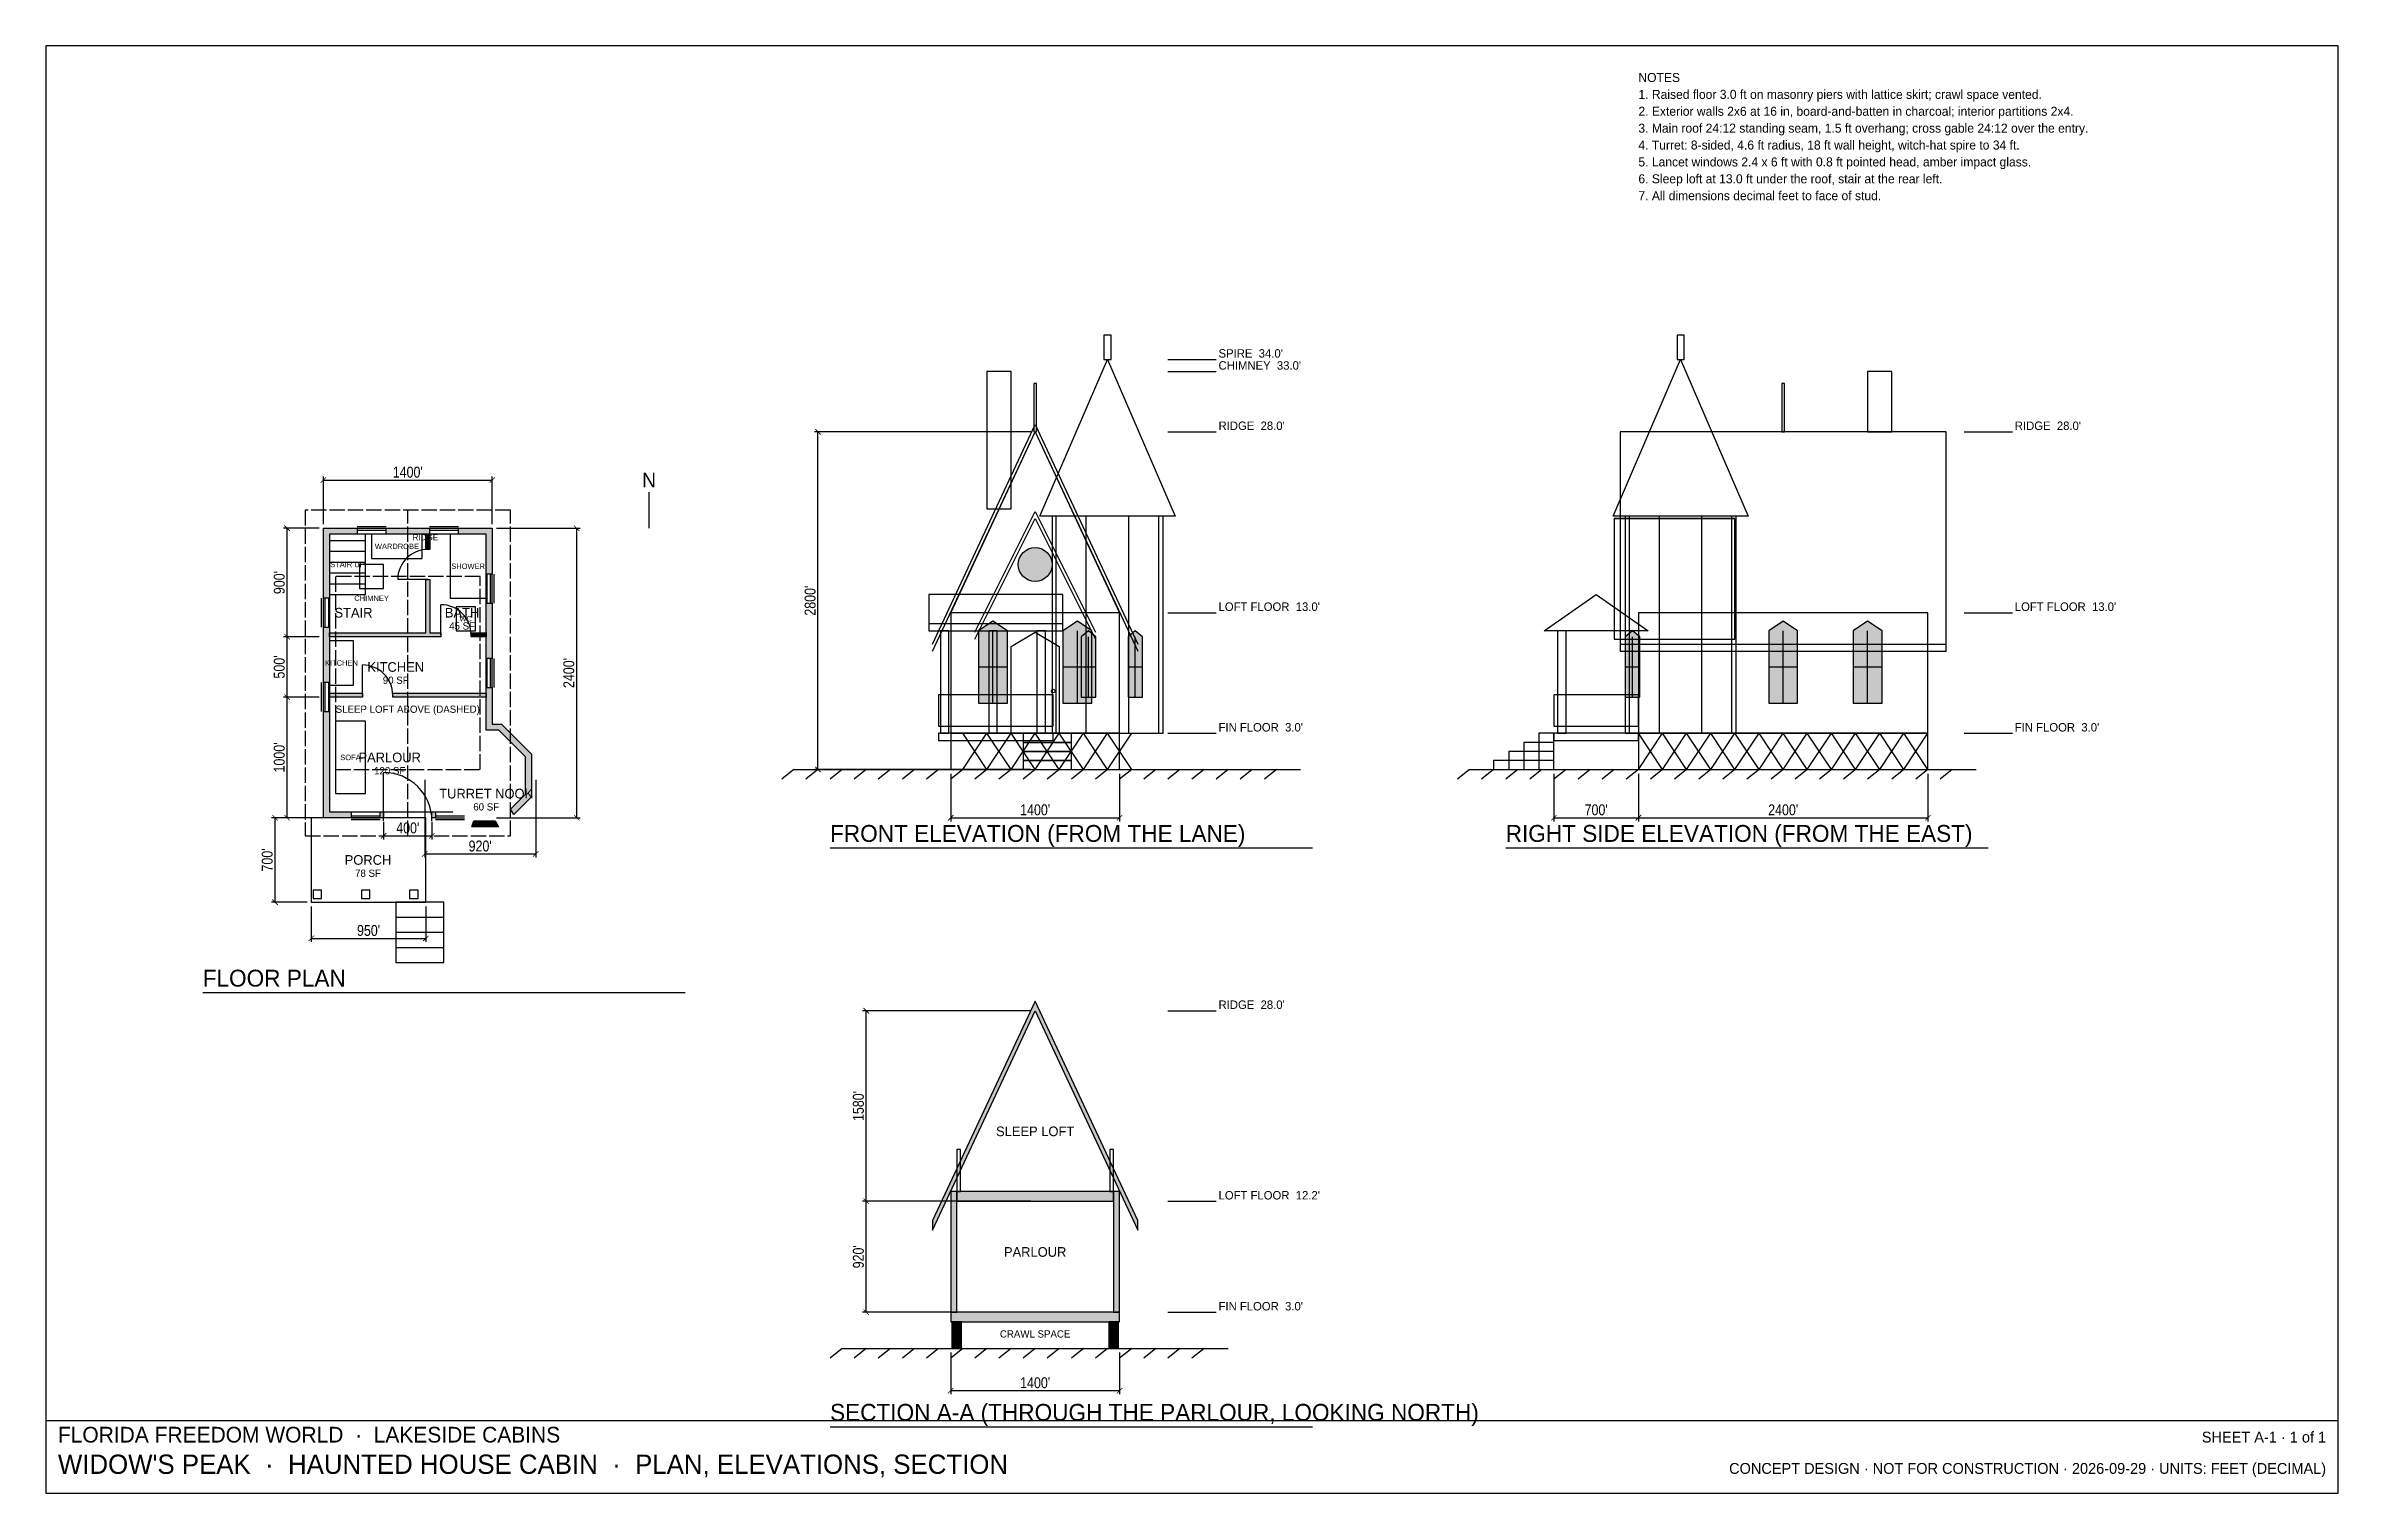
# Model space of a CAD drawing. Header units: feet. Extents: x 0 to 190, y 0 to 120.
import ezdxf
from ezdxf.enums import TextEntityAlignment as Align

# ---------------------------------------------------------------- set-up
doc = ezdxf.new("R2010")
doc.units = ezdxf.units.FT
doc.linetypes.add('DASHED', pattern=[1.524, 1.27, -0.254])
for name, color, linetype in [('A-ANNO-DIMS', 1, 'Continuous'), ('A-DECK', 32, 'Continuous'), ('A-DOOR', 3, 'Continuous'), ('A-ELEV', 7, 'Continuous'), ('A-ELEV-HIDN', 8, 'Continuous'), ('A-FLOR-ANNO', 7, 'Continuous'), ('A-FURN', 9, 'Continuous'), ('A-GLAZ', 4, 'Continuous'), ('A-GLAZ-PATT', 151, 'Continuous'), ('A-GRND', 8, 'Continuous'), ('A-LEVL', 1, 'Continuous'), ('A-ROOF', 5, 'Continuous'), ('A-SECT-PATT', 8, 'Continuous'), ('A-WALL', 7, 'Continuous'), ('A-WALL-PATT', 8, 'Continuous'), ('G-ANNO-TEXT', 7, 'Continuous'), ('G-TITLE', 7, 'Continuous')]:
    doc.layers.add(name, color=color, linetype=linetype)
doc.styles.add('OpenSansCondensed-Light', font='OpenSansCondensed-Light.ttf')
doc.dimstyles.new('EZDXF', dxfattribs={"dimtxt": 0.25, "dimasz": 0.175, "dimexe": 0.375, "dimexo": 0.125, "dimgap": 0.1, "dimtad": 1, "dimlfac": 100, "dimzin": 12, "dimdsep": 46, "dimtxsty": 'OpenSansCondensed-Light', "dimblk": 'ARCHTICK', "dimcen": 2.5, "dimazin": 3, "dimtfac": 0.5, "dimtmove": 2, "dimatfit": 3})

# ---------------------------------------------------------------- blocks, each defined once
blk = doc.blocks.new('_ARCHTICK')
at = {"color": 0, "linetype": 'BYBLOCK', "const_width": 0.15}
blk.add_lwpolyline([(-0.5, -0.5), (0.5, 0.5)], dxfattribs=at)

msp = doc.modelspace()

# ---------------------------------------------------------------- hatches: boundary and pattern name
at = {"layer": 'A-GLAZ-PATT'}
for points in [[(83.4, 77), (83.3933, 76.8628), (83.3731, 76.7269), (83.3397, 76.5936), (83.2934, 76.4642), (83.2347, 76.34), (83.1641, 76.2222), (83.0822, 76.1118), (82.9899, 76.0101), (82.8882, 75.9178), (82.7778, 75.8359), (82.66, 75.7653), (82.5358, 75.7066), (82.4064, 75.6603), (82.2731, 75.6269), (82.1372, 75.6067), (82, 75.6), (81.8628, 75.6067), (81.7269, 75.6269), (81.5936, 75.6603), (81.4642, 75.7066), (81.34, 75.7653), (81.2222, 75.8359), (81.1118, 75.9178), (81.0101, 76.0101), (80.9178, 76.1118), (80.8359, 76.2222), (80.7653, 76.34), (80.7066, 76.4642), (80.6603, 76.5936), (80.6269, 76.7269), (80.6067, 76.8628), (80.6, 77), (80.6067, 77.1372), (80.6269, 77.2731), (80.6603, 77.4064), (80.7066, 77.5358), (80.7653, 77.66), (80.8359, 77.7778), (80.9178, 77.8882), (81.0101, 77.9899), (81.1118, 78.0822), (81.2222, 78.1641), (81.34, 78.2347), (81.4642, 78.2934), (81.5936, 78.3397), (81.7269, 78.3731), (81.8628, 78.3933), (82, 78.4), (82.1372, 78.3933), (82.2731, 78.3731), (82.4064, 78.3397), (82.5358, 78.2934), (82.66, 78.2347), (82.7778, 78.1641), (82.8882, 78.0822), (82.9899, 77.9899), (83.0822, 77.8882), (83.1641, 77.7778), (83.2347, 77.66), (83.2934, 77.5358), (83.3397, 77.4064), (83.3731, 77.2731), (83.3933, 77.1372), (83.4, 77)], [(77.3, 65.5), (79.7, 65.5), (79.7, 71.5), (78.5, 72.3), (77.3, 71.5), (77.3, 65.5)], [(84.3, 65.5), (86.7, 65.5), (86.7, 71.5), (85.5, 72.3), (84.3, 71.5), (84.3, 65.5)], [(142.8, 65.5), (145.2, 65.5), (145.2, 71.5), (144, 72.3), (142.8, 71.5), (142.8, 65.5)], [(149.8, 65.5), (152.2, 65.5), (152.2, 71.5), (151, 72.3), (149.8, 71.5), (149.8, 65.5)], [(85.8267, 66), (87.0267, 66), (87.0267, 71), (86.4267, 71.5), (85.8267, 71), (85.8267, 66)], [(89.7, 66), (90.9, 66), (90.9, 71), (90.3, 71.5), (89.7, 71), (89.7, 66)], [(130.9163, 66), (132.1163, 66), (132.1163, 71), (131.5163, 71.5), (130.9163, 71), (130.9163, 66)]]:
    msp.add_hatch(color=151, dxfattribs=at).paths.add_polyline_path(points)
at = {"layer": 'A-SECT-PATT'}
for points in [[(73.5, 21.8), (82, 40), (90.5, 21.8), (90.5, 22.6), (82, 40.8), (73.5, 22.6), (73.5, 21.8)], [(75.5, 15), (75.5, 25), (75, 25), (75, 15), (75.5, 15)], [(88.5, 24.2), (88.5, 25), (75.5, 25), (75.5, 24.2), (88.5, 24.2)], [(89, 15), (89, 25), (88.5, 25), (88.5, 15), (89, 15)], [(89, 14.2), (89, 15), (75, 15), (75, 14.2), (89, 14.2)], [(75.9, 12), (75.9, 14.2), (75.1, 14.2), (75.1, 12), (75.9, 12)], [(88.9, 12), (88.9, 14.2), (88.1, 14.2), (88.1, 12), (88.9, 12)]]:
    msp.add_hatch(color=8, dxfattribs=at).paths.add_polyline_path(points)
at = {"layer": 'A-WALL-PATT'}
for points in [[(40.2498, 57.7397), (38.7855, 56.2753), (38.5267, 56.7236), (39.7498, 57.9468), (39.7498, 61.0532), (37.5532, 63.2498), (36.5, 63.2498), (36.5, 79.5), (23.5, 79.5), (23.5, 56.5), (33.6969, 56.5), (33.7469, 56.45), (32.3, 56.45), (32.3, 56), (32, 56), (32, 56.45), (28, 56.45), (28, 56), (27.7, 56), (27.7, 56.45), (25.3, 56.45), (25.3, 56), (23, 56), (23, 64.8), (23.45, 64.8), (23.45, 67.2), (23, 67.2), (23, 71.8), (23.45, 71.8), (23.45, 74.2), (23, 74.2), (23, 80), (25.8, 80), (25.8, 79.55), (28.2, 79.55), (28.2, 80), (31.8, 80), (31.8, 79.55), (34.2, 79.55), (34.2, 80), (37, 80), (37, 76.2), (36.55, 76.2), (36.55, 73.8), (37, 73.8), (37, 69.2), (36.55, 69.2), (36.55, 66.8), (37, 66.8), (37, 63.7498), (37.7603, 63.7498), (40.2498, 61.2603), (40.2498, 57.7397)], [(31.5, 79.5), (31.83, 79.5), (31.83, 78.25), (31.5, 78.25), (31.5, 79.5)], [(31.83, 71), (31.5, 71), (23.5, 71), (23.5, 71.33), (31.5, 71.33), (31.5, 75.75), (31.83, 75.75), (31.83, 71.33), (32.75, 71.33), (32.75, 71), (31.83, 71)], [(35.25, 71), (35.25, 71.33), (36.5, 71.33), (36.5, 71), (35.25, 71)], [(23.5, 66.33), (26.25, 66.33), (26.25, 66), (23.5, 66), (23.5, 66.33)], [(36.5, 66.33), (36.5, 66), (28.75, 66), (28.75, 66.33), (36.5, 66.33)], [(35.3045, 55.2502), (35.4865, 55.7502), (37.2412, 55.7502), (37.5299, 55.2502), (35.3045, 55.2502)]]:
    msp.add_hatch(color=8, dxfattribs=at).paths.add_polyline_path(points)

# ---------------------------------------------------------------- linework, layer by layer
at = {"layer": 'A-DECK'}
for p, q in [((29, 47.75), (33, 47.75)), ((29, 46.5), (33, 46.5)), ((29, 45.25), (33, 45.25))]:
    msp.add_line(p, q, dxfattribs=at)
for points in [[(74.15, 63), (74.85, 63), (74.85, 71.5), (74.15, 71.5)], [(78.15, 63), (78.85, 63), (78.85, 71.5), (78.15, 71.5)], [(82.15, 63), (82.85, 63), (82.85, 71.5), (82.15, 71.5)], [(125.3, 63), (126, 63), (126, 71.5), (125.3, 71.5)], [(74, 63.6), (83.5, 63.6), (83.5, 66.2), (74, 66.2)], [(125, 63.6), (132, 63.6), (132, 66.2), (125, 66.2)], [(74, 62.4), (83.5, 62.4), (83.5, 63), (74, 63)], [(81, 62.25), (85, 62.25), (85, 63), (81, 63)], [(123.75, 60), (125, 60), (125, 63), (123.75, 63)], [(125, 62.4), (132, 62.4), (132, 63), (125, 63)], [(81, 61.5), (85, 61.5), (85, 62.25), (81, 62.25)], [(81, 60.75), (85, 60.75), (85, 61.5), (81, 61.5)], [(121.25, 60), (125, 60), (125, 61.5), (121.25, 61.5)], [(122.5, 60), (125, 60), (125, 62.25), (122.5, 62.25)], [(81, 60), (85, 60), (85, 60.75), (81, 60.75)], [(120, 60), (125, 60), (125, 60.75), (120, 60.75)], [(31.5, 49), (31.5, 56), (22, 56), (22, 49)], [(22.15, 49.3), (22.85, 49.3), (22.85, 50), (22.15, 50)], [(26.15, 49.3), (26.85, 49.3), (26.85, 50), (26.15, 50)], [(30.15, 49.3), (30.85, 49.3), (30.85, 50), (30.15, 50)], [(29, 44), (33, 44), (33, 49), (29, 49)]]:
    msp.add_lwpolyline(points, close=True, dxfattribs=at)
at = {"layer": 'A-DOOR'}
for p, q in [((31.665, 75.75), (29.165, 75.75)), ((32.75, 71.165), (32.75, 73.665)), ((26.25, 66.165), (26.25, 68.665)), ((28, 55.75), (28, 59.75))]:
    msp.add_line(p, q, dxfattribs=at)
msp.add_lwpolyline([(80, 63), (80, 70.2), (82, 71.4), (84, 70.2), (84, 63)], close=True, dxfattribs=at)
msp.add_circle((83.5, 66.5), 0.15, dxfattribs=at)
for centre, radius, start, end in [((31.665, 75.75), 2.5, 90, 180), ((32.75, 71.165), 2.5, 0, 90), ((26.25, 66.165), 2.5, 0, 90), ((28, 55.75), 4, 0, 90)]:
    msp.add_arc(centre, radius, start, end, dxfattribs=at)
at = {"layer": 'A-ELEV'}
for p, q in [((83.75, 63), (83.75, 81)), ((86.24, 63), (86.24, 81)), ((89.76, 63), (89.76, 81)), ((92.25, 63), (92.25, 81)), ((131.25, 63), (131.25, 81)), ((133.74, 63), (133.74, 81)), ((137.26, 63), (137.26, 81)), ((139.75, 63), (139.75, 81))]:
    msp.add_line(p, q, dxfattribs=at)
for points in [[(78, 81.6), (80, 81.6), (80, 93), (78, 93)], [(81.9, 88), (82.1, 88), (82.1, 92), (81.9, 92)], [(143.9, 88), (144.1, 88), (144.1, 92), (143.9, 92)], [(151, 88), (153, 88), (153, 93), (151, 93)], [(83.4, 63), (92.6, 63), (92.6, 81), (83.4, 81)], [(130.9, 63), (140.1, 63), (140.1, 81), (130.9, 81)], [(75, 63), (89, 63), (89, 73), (75, 73)], [(132, 63), (156, 63), (156, 73), (132, 73)], [(75, 60), (89, 60), (89, 63), (75, 63)], [(132, 60), (156, 60), (156, 63), (132, 63)], [(75.5, 25), (75.8, 25), (75.8, 28.5), (75.5, 28.5)], [(88.2, 25), (88.5, 25), (88.5, 28.5), (88.2, 28.5)], [(75, 15), (75.5, 15), (75.5, 25), (75, 25)], [(75.5, 24.2), (88.5, 24.2), (88.5, 25), (75.5, 25)], [(88.5, 15), (89, 15), (89, 25), (88.5, 25)], [(75, 14.2), (89, 14.2), (89, 15), (75, 15)], [(75.1, 12), (75.9, 12), (75.9, 14.2), (75.1, 14.2)], [(88.1, 12), (88.9, 12), (88.9, 14.2), (88.1, 14.2)]]:
    msp.add_lwpolyline(points, close=True, dxfattribs=at)
for points in [[(75, 73), (82, 88), (89, 73)], [(78, 72.8), (82, 80.8), (86, 72.8)]]:
    msp.add_lwpolyline(points, dxfattribs=at)
at = {"layer": 'A-ELEV-HIDN'}
for p, q in [((76, 60), (78, 63)), ((78, 60), (76, 63)), ((78, 60), (80, 63)), ((80, 60), (78, 63)), ((80, 60), (82, 63)), ((82, 60), (80, 63)), ((82, 60), (84, 63)), ((84, 60), (82, 63)), ((84, 60), (86, 63)), ((86, 60), (84, 63)), ((86, 60), (88, 63)), ((88, 60), (86, 63)), ((88, 60), (90, 63)), ((90, 60), (88, 63)), ((132, 60), (134, 63)), ((134, 60), (132, 63)), ((134, 60), (136, 63)), ((136, 60), (134, 63)), ((136, 60), (138, 63)), ((138, 60), (136, 63)), ((138, 60), (140, 63)), ((140, 60), (138, 63)), ((140, 60), (142, 63)), ((142, 60), (140, 63)), ((142, 60), (144, 63)), ((144, 60), (142, 63)), ((144, 60), (146, 63)), ((146, 60), (144, 63)), ((146, 60), (148, 63)), ((148, 60), (146, 63)), ((148, 60), (150, 63)), ((150, 60), (148, 63)), ((150, 60), (152, 63)), ((152, 60), (150, 63)), ((152, 60), (154, 63)), ((154, 60), (152, 63)), ((154, 60), (156, 63)), ((156, 60), (154, 63))]:
    msp.add_line(p, q, dxfattribs=at)
at = {"layer": 'A-ELEV-HIDN', "linetype": 'DASHED'}
msp.add_lwpolyline([(24, 60), (36, 60), (36, 76), (24, 76)], close=True, dxfattribs=at)
at = {"layer": 'A-FURN'}
for p, q in [((23.5, 79), (26.5, 79)), ((23.5, 78.1), (26.5, 78.1)), ((23.5, 77.2), (26.5, 77.2)), ((23.5, 76.3), (26.5, 76.3)), ((23.5, 75.4), (26.5, 75.4)), ((23.5, 74.5), (26.5, 74.5))]:
    msp.add_line(p, q, dxfattribs=at)
for points in [[(23.5, 74.5), (26.5, 74.5), (26.5, 79.5), (23.5, 79.5)], [(27, 77.5), (31.2, 77.5), (31.2, 79.5), (27, 79.5)], [(33.5, 74.2), (36.5, 74.2), (36.5, 79.5), (33.5, 79.5)], [(26, 75), (28, 75), (28, 77), (26, 77)], [(34, 71.5), (35.6, 71.5), (35.6, 73.5), (34, 73.5)], [(23.5, 67), (25.5, 67), (25.5, 70.67), (23.5, 70.67)], [(24, 58), (26.5, 58), (26.5, 64), (24, 64)]]:
    msp.add_lwpolyline(points, close=True, dxfattribs=at)
at = {"layer": 'A-GLAZ'}
for p, q in [((25.8, 80.15), (28.2, 80.15)), ((25.8, 80), (28.2, 80)), ((25.8, 79.85), (28.2, 79.85)), ((31.8, 80.15), (34.2, 80.15)), ((31.8, 80), (34.2, 80)), ((31.8, 79.85), (34.2, 79.85)), ((36.85, 73.8), (36.85, 76.2)), ((37, 73.8), (37, 76.2)), ((37.15, 73.8), (37.15, 76.2)), ((22.85, 71.8), (22.85, 74.2)), ((23, 71.8), (23, 74.2)), ((23.15, 71.8), (23.15, 74.2)), ((78.5, 65.5), (78.5, 71.5)), ((85.5, 65.5), (85.5, 71.5)), ((86.4267, 66), (86.4267, 71)), ((90.3, 66), (90.3, 71)), ((131.5163, 66), (131.5163, 71)), ((144, 65.5), (144, 71.5)), ((151, 65.5), (151, 71.5)), ((36.85, 66.8), (36.85, 69.2)), ((37, 66.8), (37, 69.2)), ((37.15, 66.8), (37.15, 69.2)), ((77.3, 68.5), (79.7, 68.5)), ((84.3, 68.5), (86.7, 68.5)), ((85.8267, 68.5), (87.0267, 68.5)), ((89.7, 68.5), (90.9, 68.5)), ((130.9163, 68.5), (132.1163, 68.5)), ((142.8, 68.5), (145.2, 68.5)), ((149.8, 68.5), (152.2, 68.5)), ((22.85, 64.8), (22.85, 67.2)), ((23, 64.8), (23, 67.2)), ((23.15, 64.8), (23.15, 67.2)), ((25.3, 56.15), (27.7, 56.15)), ((25.3, 56), (27.7, 56)), ((25.3, 55.85), (27.7, 55.85)), ((32.3, 56.15), (34.7, 56.15)), ((32.3, 56), (34.7, 56)), ((32.3, 55.85), (34.7, 55.85))]:
    msp.add_line(p, q, dxfattribs=at)
for points in [[(77.3, 65.5), (79.7, 65.5), (79.7, 71.5), (78.5, 72.3), (77.3, 71.5)], [(84.3, 65.5), (86.7, 65.5), (86.7, 71.5), (85.5, 72.3), (84.3, 71.5)], [(142.8, 65.5), (145.2, 65.5), (145.2, 71.5), (144, 72.3), (142.8, 71.5)], [(149.8, 65.5), (152.2, 65.5), (152.2, 71.5), (151, 72.3), (149.8, 71.5)], [(85.8267, 66), (87.0267, 66), (87.0267, 71), (86.4267, 71.5), (85.8267, 71)], [(89.7, 66), (90.9, 66), (90.9, 71), (90.3, 71.5), (89.7, 71)], [(130.9163, 66), (132.1163, 66), (132.1163, 71), (131.5163, 71.5), (130.9163, 71)]]:
    msp.add_lwpolyline(points, close=True, dxfattribs=at)
msp.add_circle((82, 77), 1.4, dxfattribs=at)
at = {"layer": 'A-GRND'}
for p, q in [((62, 60), (61, 59.2)), ((62, 60), (104, 60)), ((64, 60), (63, 59.2)), ((66, 60), (65, 59.2)), ((68, 60), (67, 59.2)), ((70, 60), (69, 59.2)), ((72, 60), (71, 59.2)), ((74, 60), (73, 59.2)), ((76, 60), (75, 59.2)), ((78, 60), (77, 59.2)), ((80, 60), (79, 59.2)), ((82, 60), (81, 59.2)), ((84, 60), (83, 59.2)), ((86, 60), (85, 59.2)), ((88, 60), (87, 59.2)), ((90, 60), (89, 59.2)), ((92, 60), (91, 59.2)), ((94, 60), (93, 59.2)), ((96, 60), (95, 59.2)), ((98, 60), (97, 59.2)), ((100, 60), (99, 59.2)), ((102, 60), (101, 59.2)), ((118, 60), (117, 59.2)), ((118, 60), (160, 60)), ((120, 60), (119, 59.2)), ((122, 60), (121, 59.2)), ((124, 60), (123, 59.2)), ((126, 60), (125, 59.2)), ((128, 60), (127, 59.2)), ((130, 60), (129, 59.2)), ((132, 60), (131, 59.2)), ((134, 60), (133, 59.2)), ((136, 60), (135, 59.2)), ((138, 60), (137, 59.2)), ((140, 60), (139, 59.2)), ((142, 60), (141, 59.2)), ((144, 60), (143, 59.2)), ((146, 60), (145, 59.2)), ((148, 60), (147, 59.2)), ((150, 60), (149, 59.2)), ((152, 60), (151, 59.2)), ((154, 60), (153, 59.2)), ((156, 60), (155, 59.2)), ((158, 60), (157, 59.2)), ((66, 12), (65, 11.2)), ((66, 12), (98, 12)), ((68, 12), (67, 11.2)), ((70, 12), (69, 11.2)), ((72, 12), (71, 11.2)), ((74, 12), (73, 11.2)), ((76, 12), (75, 11.2)), ((78, 12), (77, 11.2)), ((80, 12), (79, 11.2)), ((82, 12), (81, 11.2)), ((84, 12), (83, 11.2)), ((86, 12), (85, 11.2)), ((88, 12), (87, 11.2)), ((90, 12), (89, 11.2)), ((92, 12), (91, 11.2)), ((94, 12), (93, 11.2)), ((96, 12), (95, 11.2))]:
    msp.add_line(p, q, dxfattribs=at)
at = {"layer": 'A-LEVL'}
for p, q in [((93, 94), (97, 94)), ((93, 93), (97, 93)), ((93, 88), (97, 88)), ((159, 88), (163, 88)), ((93, 73), (97, 73)), ((159, 73), (163, 73)), ((93, 63), (97, 63)), ((159, 63), (163, 63)), ((93, 40), (97, 40)), ((93, 24.2), (97, 24.2)), ((93, 15), (97, 15))]:
    msp.add_line(p, q, dxfattribs=at)
at = {"layer": 'A-ROOF', "linetype": 'DASHED'}
msp.add_line((30, 54.5), (30, 81.5), dxfattribs=at)
at = {"layer": 'A-ROOF'}
for p, q in [((130, 80.8), (140, 80.8)), ((73.2, 72.1), (84.3, 72.1)), ((130.5, 70.4), (157.5, 70.4))]:
    msp.add_line(p, q, dxfattribs=at)
for points in [[(87.7, 94), (88.3, 94), (88.3, 96), (87.7, 96)], [(135.2, 94), (135.8, 94), (135.8, 96), (135.2, 96)], [(82.4, 81), (88, 94), (93.6, 81)], [(129.9, 81), (135.5, 94), (141.1, 81)], [(130.5, 69.8), (157.5, 69.8), (157.5, 88), (130.5, 88)], [(130, 70.8), (140, 70.8), (140, 80.8), (130, 80.8)], [(73.2, 71.5), (84.3, 71.5), (84.3, 74.5), (73.2, 74.5)], [(124.2, 71.5), (128.5, 74.5), (132.8, 71.5)], [(73.5, 21.8), (82, 40), (90.5, 21.8), (90.5, 22.6), (82, 40.8), (73.5, 22.6)]]:
    msp.add_lwpolyline(points, close=True, dxfattribs=at)
for points in [[(73.5, 70.4), (82, 88.6), (90.5, 70.4)], [(73.5, 69.8), (82, 88), (90.5, 69.8)], [(77, 71.4), (82, 81.4), (87, 71.4)], [(77, 70.8), (82, 80.8), (87, 70.8)]]:
    msp.add_lwpolyline(points, dxfattribs=at)
at = {"layer": 'A-ROOF', "linetype": 'DASHED'}
msp.add_lwpolyline([(21.5, 54.5), (38.5, 54.5), (38.5, 81.5), (21.5, 81.5)], close=True, dxfattribs=at)
at = {"layer": 'A-WALL'}
for points in [[(40.2498, 57.7397), (38.7855, 56.2753), (38.5267, 56.7236), (39.7498, 57.9468), (39.7498, 61.0532), (37.5532, 63.2498), (36.5, 63.2498), (36.5, 79.5), (23.5, 79.5), (23.5, 56.5), (33.6969, 56.5), (33.7469, 56.45), (32.3, 56.45), (32.3, 56), (32, 56), (32, 56.45), (28, 56.45), (28, 56), (27.7, 56), (27.7, 56.45), (25.3, 56.45), (25.3, 56), (23, 56), (23, 64.8), (23.45, 64.8), (23.45, 67.2), (23, 67.2), (23, 71.8), (23.45, 71.8), (23.45, 74.2), (23, 74.2), (23, 80), (25.8, 80), (25.8, 79.55), (28.2, 79.55), (28.2, 80), (31.8, 80), (31.8, 79.55), (34.2, 79.55), (34.2, 80), (37, 80), (37, 76.2), (36.55, 76.2), (36.55, 73.8), (37, 73.8), (37, 69.2), (36.55, 69.2), (36.55, 66.8), (37, 66.8), (37, 63.7498), (37.7603, 63.7498), (40.2498, 61.2603)], [(31.5, 79.5), (31.83, 79.5), (31.83, 78.25), (31.5, 78.25)], [(31.83, 71), (31.5, 71), (23.5, 71), (23.5, 71.33), (31.5, 71.33), (31.5, 75.75), (31.83, 75.75), (31.83, 71.33), (32.75, 71.33), (32.75, 71)], [(35.25, 71), (35.25, 71.33), (36.5, 71.33), (36.5, 71)], [(23.5, 66.33), (26.25, 66.33), (26.25, 66), (23.5, 66)], [(36.5, 66.33), (36.5, 66), (28.75, 66), (28.75, 66.33)], [(35.3045, 55.2502), (35.4865, 55.7502), (37.2412, 55.7502), (37.5299, 55.2502)]]:
    msp.add_lwpolyline(points, close=True, dxfattribs=at)
at = {"layer": 'G-TITLE'}
for p, q in [((50, 80), (50, 83)), ((65, 53.5), (105, 53.5)), ((121, 53.5), (161, 53.5)), ((13, 41.5), (53, 41.5)), ((65, 5.5), (105, 5.5))]:
    msp.add_line(p, q, dxfattribs=at)
for points in [[(0, 0), (190, 0), (190, 120), (0, 120)], [(0, 0), (190, 0), (190, 6), (0, 6)]]:
    msp.add_lwpolyline(points, close=True, dxfattribs=at)

# ---------------------------------------------------------------- texts
at = {"layer": 'A-FLOR-ANNO'}
for s, height, p in [('WARDROBE', 0.45, (29.1, 78.5)), ('STAIR UP', 0.45, (25, 77)), ('SHOWER', 0.45, (35, 76.85)), ('CHIMNEY', 0.45, (27, 74.2)), ('STAIR', 0.8, (25.5, 73)), ('BATH', 0.8, (34.5, 73)), ('45 SF', 0.6, (34.5, 71.9)), ('WC', 0.45, (34.8, 72.5)), ('KITCHEN', 0.45, (24.5, 68.835)), ('KITCHEN', 0.8, (29, 68.5)), ('90 SF', 0.6, (29, 67.4)), ('SLEEP LOFT ABOVE (DASHED)', 0.6, (30, 65)), ('SOFA', 0.45, (25.25, 61)), ('PARLOUR', 0.8, (28.5, 61)), ('120 SF', 0.6, (28.5, 59.9)), ('TURRET NOOK', 0.8, (36.5, 58)), ('60 SF', 0.6, (36.5, 56.9)), ('PORCH', 0.8, (26.7, 52.5)), ('78 SF', 0.6, (26.7, 51.4)), ('SLEEP LOFT', 0.8, (82, 30)), ('PARLOUR', 0.8, (82, 20)), ('CRAWL SPACE', 0.6, (82, 13.2))]:
    msp.add_text(s, height=height, dxfattribs=at).set_placement(p, align=Align.MIDDLE_CENTER)
msp.add_text('RIDGE', height=0.5, dxfattribs=at).set_placement((30.4, 79))
at = {"layer": 'A-LEVL'}
for s, p in [("SPIRE  34.0'", (97.2, 94.15)), ("CHIMNEY  33.0'", (97.2, 93.15)), ("RIDGE  28.0'", (97.2, 88.15)), ("RIDGE  28.0'", (163.2, 88.15)), ("LOFT FLOOR  13.0'", (97.2, 73.15)), ("LOFT FLOOR  13.0'", (163.2, 73.15)), ("FIN FLOOR  3.0'", (97.2, 63.15)), ("FIN FLOOR  3.0'", (163.2, 63.15)), ("RIDGE  28.0'", (97.2, 40.15)), ("LOFT FLOOR  12.2'", (97.2, 24.35)), ("FIN FLOOR  3.0'", (97.2, 15.15))]:
    msp.add_text(s, height=0.7, dxfattribs=at).set_placement(p)
at = {"layer": 'G-ANNO-TEXT'}
for s, p in [('1. Raised floor 3.0 ft on masonry piers with lattice skirt; crawl space vented.', (132, 115.6)), ('NOTES', (132, 117)), ('2. Exterior walls 2x6 at 16 in, board-and-batten in charcoal; interior partitions 2x4.', (132, 114.2)), ('4. Turret: 8-sided, 4.6 ft radius, 18 ft wall height, witch-hat spire to 34 ft.', (132, 111.4)), ('3. Main roof 24:12 standing seam, 1.5 ft overhang; cross gable 24:12 over the entry.', (132, 112.8)), ('5. Lancet windows 2.4 x 6 ft with 0.8 ft pointed head, amber impact glass.', (132, 110)), ('6. Sleep loft at 13.0 ft under the roof, stair at the rear left.', (132, 108.6)), ('7. All dimensions decimal feet to face of stud.', (132, 107.2))]:
    msp.add_text(s, height=0.75, dxfattribs=at).set_placement(p)
at = {"layer": 'G-TITLE'}
msp.add_text('N', height=1.2, dxfattribs=at).set_placement((50, 84), align=Align.MIDDLE_CENTER)
for s, height, p in [('FRONT ELEVATION (FROM THE LANE)', 1.4, (65, 54)), ('RIGHT SIDE ELEVATION (FROM THE EAST)', 1.4, (121, 54)), ('FLOOR PLAN', 1.4, (13, 42)), ('SECTION A-A (THROUGH THE PARLOUR, LOOKING NORTH)', 1.4, (65, 6)), ('FLORIDA FREEDOM WORLD  ·  LAKESIDE CABINS', 1.3, (1, 4.2)), ("WIDOW'S PEAK  ·  HAUNTED HOUSE CABIN  ·  PLAN, ELEVATIONS, SECTION", 1.6, (1, 1.6))]:
    msp.add_text(s, height=height, dxfattribs=at).set_placement(p)
for s, p in [('SHEET A-1 · 1 of 1', (189, 4.2)), ('CONCEPT DESIGN · NOT FOR CONSTRUCTION · 2026-09-29 · UNITS: FEET (DECIMAL)', (189, 1.6))]:
    msp.add_text(s, height=0.9, dxfattribs=at).set_placement(p, align=Align.RIGHT)

# ---------------------------------------------------------------- dimensions: what is measured, and where the dimension line sits
at = {"layer": 'A-ANNO-DIMS'}
for base, p1, p2 in [((64, 60), (82, 60), (82, 88)), ((20, 71), (23, 71), (23, 80)), ((44, 56), (37, 56), (37, 80)), ((20, 66), (23, 66), (23, 71)), ((20, 56), (23, 56), (23, 66)), ((19, 49), (22, 49), (22, 56)), ((68, 24.2), (82, 24.2), (82, 40)), ((68, 15), (82, 15), (82, 24.2))]:
    msp.add_linear_dim(base=base, p1=p1, p2=p2, angle=90, dimstyle='EZDXF', override={"dimtxt": 0.9, "dimasz": 0.45, "dimexe": 0.3, "dimexo": 0.35, "dimgap": 0.2, "dimdec": 1, "dimpost": "<>'", "dimclrd": 1, "dimclre": 1, "dimclrt": 1}, dxfattribs=at).render()
for base, p1, p2 in [((23, 84), (23, 80), (37, 80)), ((31.4, 53), (31.4, 59.5), (40.6, 59.5)), ((75, 56), (75, 60), (89, 60)), ((125, 56), (125, 60), (132, 60)), ((132, 56), (132, 60), (156, 60)), ((28, 54.5), (28, 56), (32, 56)), ((22, 46), (22, 49), (31.5, 49)), ((75, 8.5), (75, 12), (89, 12))]:
    msp.add_linear_dim(base=base, p1=p1, p2=p2, dimstyle='EZDXF', override={"dimtxt": 0.9, "dimasz": 0.45, "dimexe": 0.3, "dimexo": 0.35, "dimgap": 0.2, "dimdec": 1, "dimpost": "<>'", "dimclrd": 1, "dimclre": 1, "dimclrt": 1}, dxfattribs=at).render()

doc.saveas('drawing.dxf')
